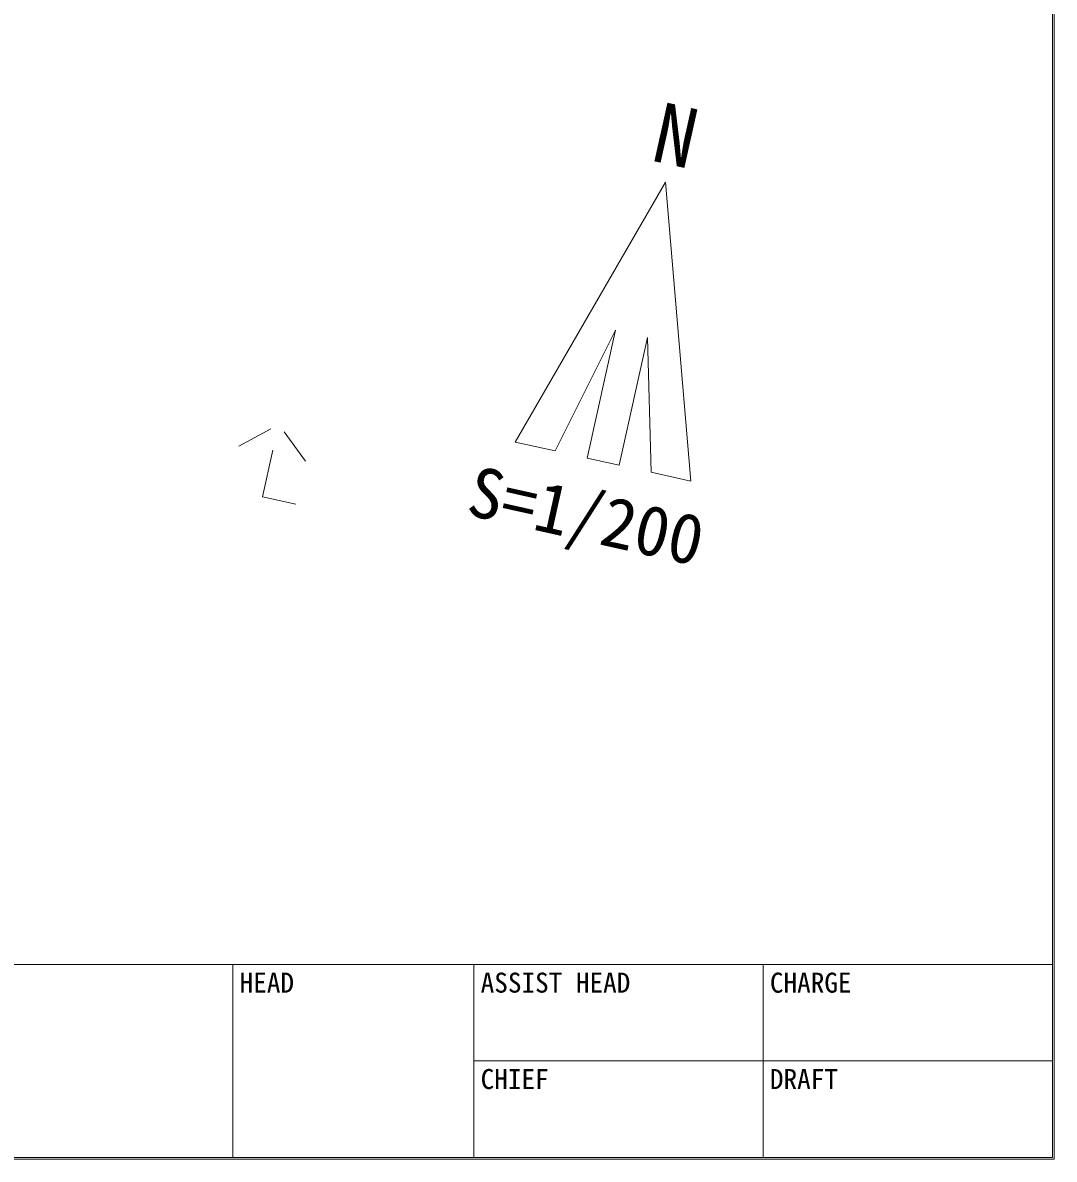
# Model space of a CAD drawing. Units: millimetres, scale not verified. Extents: x -56617 to 56645, y -39182 to 40051.
# Drawn here: x 41517 to 56645, y -39182 to -22510 of the extents above; entities that cross this region are included whole.
import ezdxf
from ezdxf.enums import TextEntityAlignment as Align

# ---------------------------------------------------------------- set-up
doc = ezdxf.new("R2010")
doc.units = ezdxf.units.MM
doc.header["$LTSCALE"] = 200
for name, color, linetype, lineweight in [('0-2_仕上', 4, 'Continuous', 9), ('3-F_太線', 3, 'Continuous', 18), ('F-0_F-0ﾚｲﾔ', 7, 'Continuous', 18)]:
    doc.layers.add(name, color=color, linetype=linetype, lineweight=lineweight)
doc.layers.add('3-9_ハッチ1', color=7, linetype='Continuous')
doc.styles.add('ＭＳ ゴシック', font='')
doc.styles.get('ＭＳ ゴシック').set_extended_font_data('MS Gothic')

msp = doc.modelspace()

# ---------------------------------------------------------------- linework, layer by layer
at = {"layer": '0-2_仕上'}
for p, q in [((45153.6, -28467.8), (44687, -28722.3)), ((45348.8, -28511.4), (45663, -28940.1)), ((45185.9, -28782.4), (45033.4, -29465.6)), ((45033.4, -29465.6), (45521.4, -29574.5))]:
    msp.add_line(p, q, dxfattribs=at)
at = {"layer": '3-F_太線'}
for p, q in [((48739.8, -28660.5), (50943.1, -24849)), ((50943.1, -24849), (51316.4, -29235.6)), ((49325.4, -28791.2), (50212.2, -27021.9)), ((50680.6, -27126.5), (50262.4, -29000.4)), ((50680.6, -27126.5), (50730.8, -29104.9)), ((48739.8, -28660.5), (49325.4, -28791.2)), ((50730.8, -29104.9), (51316.4, -29235.6))]:
    msp.add_line(p, q, dxfattribs=at)
msp.add_lwpolyline([(50212.2, -27021.9), (49793.9, -28895.8), (50262.4, -29000.4)], dxfattribs=at)
at = {"layer": 'F-0_F-0ﾚｲﾔ'}
for p, q in [((56616.6, 39125.4), (56616.6, -39153.7)), ((56644.8, 39153.7), (56644.8, -39181.9)), ((56616.6, -36325.7), (-56588.3, -36325.7)), ((44597.6, -36325.7), (44597.6, -39153.7)), ((48132.6, -36325.7), (48132.6, -39153.7)), ((52374.6, -36325.7), (52374.6, -39153.7)), ((48132.6, -37739.7), (56616.6, -37739.7)), ((-56588.3, -39153.7), (56616.6, -39153.7)), ((-56616.6, -39181.9), (56644.8, -39181.9))]:
    msp.add_line(p, q, dxfattribs=at)

# ---------------------------------------------------------------- texts
at = {"layer": '3-9_ハッチ1', "style": 'ＭＳ ゴシック'}
msp.add_text('S=1/200', height=733.1, rotation=347.417, dxfattribs=at).set_placement((47950.3, -29936.2), align=Align.BOTTOM_LEFT)
at = {"layer": '3-F_太線', "color": 2, "style": 'ＭＳ ゴシック'}
msp.add_text('N', height=879.8, rotation=347.417, dxfattribs=at).set_placement((50650.3, -24783.6), align=Align.BOTTOM_LEFT)
at = {"layer": 'F-0_F-0ﾚｲﾔ', "style": 'ＭＳ ゴシック'}
for s, p in [('HEAD', (44697.6, -36825.7)), ('ASSIST HEAD', (48232.6, -36825.7)), ('CHARGE', (52474.6, -36825.7)), ('CHIEF', (48232.6, -38239.7)), ('DRAFT', (52474.6, -38239.7))]:
    msp.add_text(s, height=293.3, dxfattribs=at).set_placement(p, align=Align.BOTTOM_LEFT)

doc.saveas('drawing.dxf')
